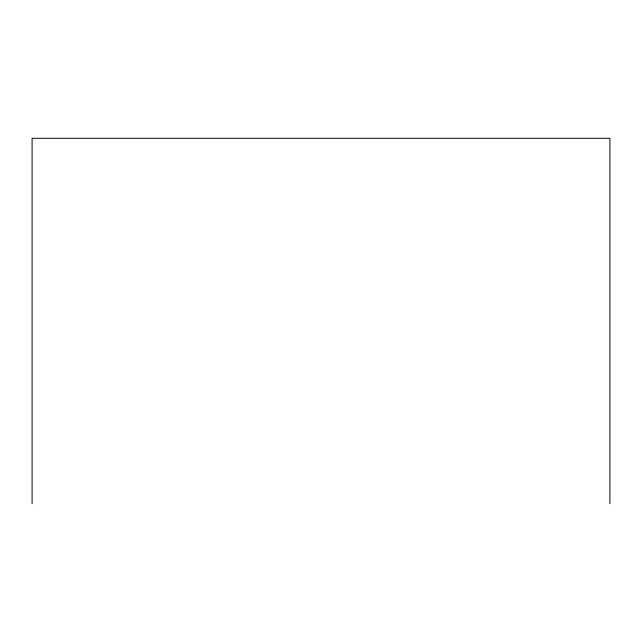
<?xml version="1.0" encoding="UTF-8"?>
<svg xmlns="http://www.w3.org/2000/svg" width="642" height="642" viewBox="0 0 642 642"><rect width="100%" height="100%" fill="white"/><g stroke="black" fill="none" stroke-linecap="round" stroke-linejoin="round"><path stroke-width="0.96" d="M609.9 503.705L609.9 138.295L32.1 138.295L32.1 503.705"/></g></svg>
